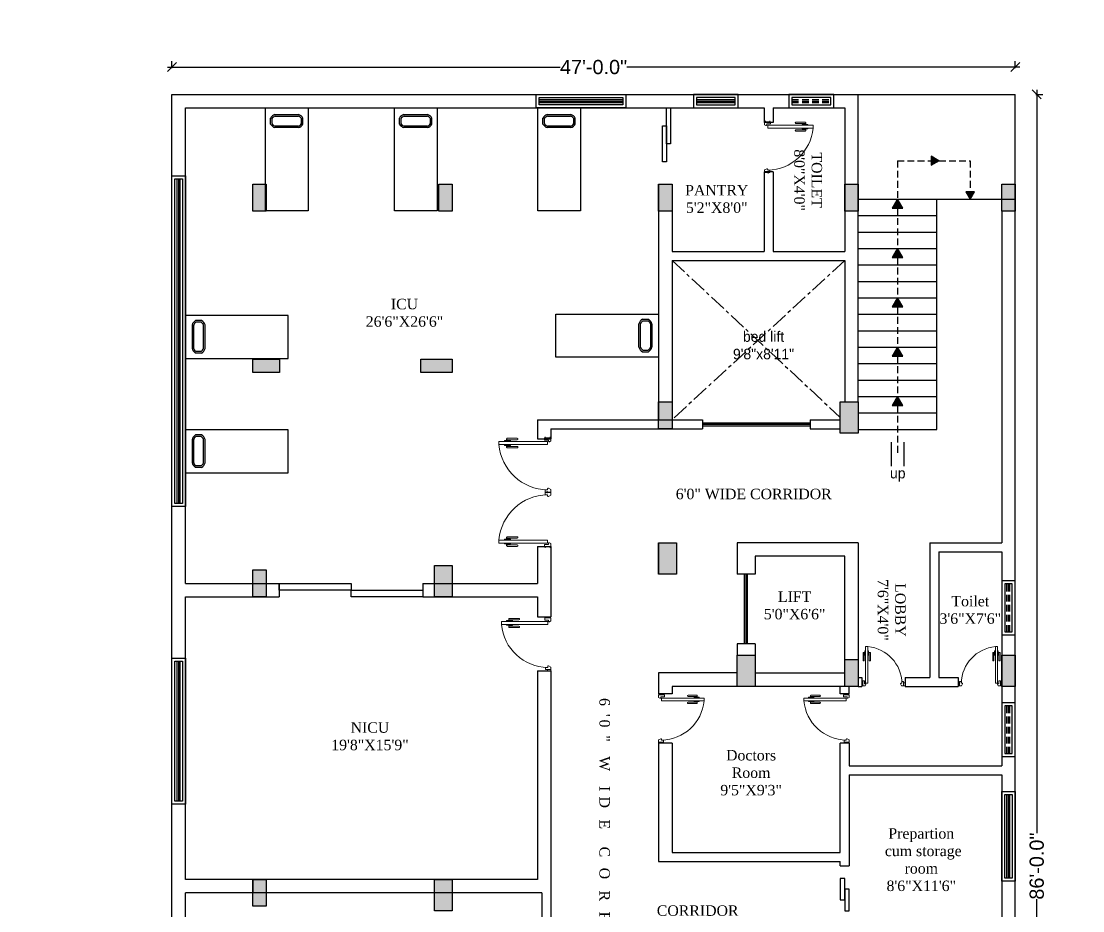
# Model space of a CAD drawing. Header units: inches. Extents: x 204954 to 440946, y -300749 to -143756.
# Drawn here: x 221372 to 222082, y -147923 to -147328 of the extents above; entities that cross this region are included whole.
import ezdxf

# ---------------------------------------------------------------- set-up
doc = ezdxf.new("R2010")
doc.units = ezdxf.units.IN
doc.header["$LTSCALE"] = 9
doc.header["$MEASUREMENT"] = 0
doc.linetypes.add('CENTER', pattern=[2, 1.25, -0.25, 0.25, -0.25])
doc.linetypes.add('DASHED', pattern=[0.75, 0.5, -0.25])
doc.layers.get('Defpoints').update_dxf_attribs({"lineweight": 0})
doc.layers.add('beam framing', color=91, linetype='Continuous')
for name, color, linetype, lineweight in [('COLUMNS', 1, 'Continuous', 30), ('PUERTAS', 40, 'Continuous', 15), ('PUERTAS MADERA', 37, 'Continuous', 13)]:
    doc.layers.add(name, color=color, linetype=linetype, lineweight=lineweight)
doc.layers.add('Hatch', color=7, linetype='Continuous', lineweight=15, true_color=0xa3a3a3)
doc.styles.add('outer', font='arial.ttf', dxfattribs={"height": 24})
doc.styles.add('SST1', font='arial.ttf', dxfattribs={"height": 9.5})
doc.dimstyles.new('DIMA-1', dxfattribs={"dimtxt": 9.5, "dimasz": 6, "dimexe": 4, "dimexo": 4, "dimgap": 0.25, "dimtad": 0, "dimdec": 1, "dimzin": 3, "dimdsep": 46, "dimlunit": 4, "dimtxsty": 'SST1', "dimblk1": 'OBLIQUE', "dimblk2": 'OBLIQUE', "dimsah": 1, "dimcen": 0, "dimdle": 3, "dimclrd": 3, "dimclre": 3, "dimclrt": 7, "dimadec": 0, "dimazin": 0, "dimtfac": 1, "dimtdec": 1, "dimtix": 1, "dimtmove": 2, "dimatfit": 3, "dimfxl": 4, "dimfxlon": 1, "dimtolj": 1, "dimtzin": 3, "dimarcsym": 0})

# ---------------------------------------------------------------- blocks, each defined once
blk = doc.blocks.new('A$C31806C9B')
at = {"layer": 'Hatch'}
blk.add_hatch(color=256, dxfattribs=at).paths.add_polyline_path([(0, -21), (0, 0), (-12, 0), (-12, -21)])
at = {"layer": 'COLUMNS'}
blk.add_lwpolyline([(-12, 0), (0, 0), (0, -21), (-12, -21)], close=True, dxfattribs=at)
blk = doc.blocks.new('A$C00142961')
at = {"layer": 'Hatch'}
blk.add_hatch(color=256, dxfattribs=at).paths.add_polyline_path([(9, 0), (0, 0), (0, -21), (9, -21)])
at = {"layer": 'COLUMNS'}
blk.add_lwpolyline([(0, 0), (9, 0), (9, -21), (0, -21)], close=True, dxfattribs=at)
blk = doc.blocks.new('A$C5E2070FF')
at = {"layer": 'Hatch'}
blk.add_hatch(color=256, dxfattribs=at).paths.add_polyline_path([(18, -9), (18, 0), (0, 0), (0, -9)])
at = {"layer": 'COLUMNS'}
blk.add_lwpolyline([(18, 0), (18, -9), (0, -9), (0, 0)], close=True, dxfattribs=at)
blk = doc.blocks.new('_Oblique')
at = {"color": 0, "linetype": 'ByBlock', "lineweight": -2}
blk.add_line((-0.5, -0.5), (0.5, 0.5), dxfattribs=at)
blk = doc.blocks.new('*D69')
at = {"layer": 'beam framing', "color": 3, "lineweight": -2, "transparency": 16777216}
for p, q in [((221472.99, -147359.73), (221472.99, -147354.98)), ((222036.99, -147359.73), (222036.99, -147354.98)), ((221469.99, -147358.98), (221732.7, -147358.98)), ((222039.99, -147358.98), (221777.28, -147358.98))]:
    blk.add_line(p, q, dxfattribs=at)
at = {"layer": 'Defpoints', "color": 0, "transparency": 16777216}
for p in [(222036.99, -147358.98), (221472.99, -147377.24), (222036.99, -147377.24)]:
    blk.add_point(p, dxfattribs=at)
at = {"layer": 'beam framing', "color": 3, "lineweight": -2, "transparency": 16777216, "xscale": 6, "yscale": 6, "zscale": 6, "rotation": 180}
blk.add_blockref('_Oblique', (221472.99, -147358.98), dxfattribs=at)
at = {"layer": 'beam framing', "color": 3, "lineweight": -2, "transparency": 16777216, "xscale": 6, "yscale": 6, "zscale": 6}
blk.add_blockref('_Oblique', (222036.99, -147358.98), dxfattribs=at)
at = {"layer": 'beam framing', "color": 7, "transparency": 16777216, "insert": (221754.99, -147358.98), "char_height": 9.5, "attachment_point": 5, "style": 'SST1'}
blk.add_mtext('\\A1;47\'-0.0"', dxfattribs=at)
blk = doc.blocks.new('*D70')
at = {"layer": 'beam framing', "color": 3, "lineweight": -2, "transparency": 16777216}
for p, q in [((222051.42, -147374.24), (222051.42, -147871.13)), ((222050.67, -147377.24), (222055.42, -147377.24)), ((222051.42, -148412.24), (222051.42, -147915.35)), ((222050.67, -148409.24), (222055.42, -148409.24))]:
    blk.add_line(p, q, dxfattribs=at)
at = {"layer": 'Defpoints', "color": 0, "transparency": 16777216}
for p in [(222036.99, -147377.24), (222036.99, -148409.24), (222051.42, -148409.24)]:
    blk.add_point(p, dxfattribs=at)
at = {"layer": 'beam framing', "color": 3, "lineweight": -2, "transparency": 16777216, "xscale": 6, "yscale": 6, "zscale": 6}
for p, rotation in [((222051.42, -147377.24), 90), ((222051.42, -148409.24), 270)]:
    blk.add_blockref('_Oblique', p, dxfattribs=dict(at, rotation=rotation))
at = {"layer": 'beam framing', "color": 7, "transparency": 16777216, "insert": (222051.42, -147893.24), "char_height": 9.5, "attachment_point": 5, "rotation": 90, "style": 'SST1'}
blk.add_mtext('\\A1;86\'-0.0"', dxfattribs=at)
blk = doc.blocks.new('dgfgf')
at = {"layer": 'PUERTAS', "color": 253}
for p, q in [((-4.11, 20.44), (-3.69, 20.44)), ((-0.94, 20.44), (-1.35, 20.44))]:
    blk.add_line(p, q, dxfattribs=at)
for points in [[(-4.11, 21.16), (-4.11, 16.12, -1), (-4.83, 16.12), (-4.83, 20.8, -0.414214), (-4.47, 21.16), (-3.69, 21.16)], [(-0.94, 21.16), (-0.94, 16.12, 1), (-0.22, 16.12), (-0.22, 20.8, 0.414214), (-0.58, 21.16), (-1.35, 21.16)]]:
    blk.add_lwpolyline(points, format="xyb", dxfattribs=at)
for points in [[(-3.24, 22.24), (-3.69, 22.24), (-3.69, 19.36), (-3.24, 19.36)], [(-1.8, 22.24), (-1.35, 22.24), (-1.35, 19.36), (-1.8, 19.36)]]:
    blk.add_lwpolyline(points, dxfattribs=at)
at = {"layer": 'PUERTAS MADERA'}
for p, q in [((-3.24, 24.85), (-1.8, 24.85)), ((-3.24, 1.63), (-3.24, 24.85)), ((-1.8, 24.85), (-1.8, 1.63)), ((-25.92, 1.8), (-26.46, 1.8)), ((-25.92, 2.7), (-24.84, 2.7)), ((-25.92, 0), (-25.92, 2.7)), ((-24.84, 2.7), (-24.84, 1.63)), ((-24.84, 1.63), (-24.39, 1.63)), ((-24.66, 0), (-24.04, 1.18)), ((-1.8, 1.63), (-3.24, 1.63)), ((-1.5, 0), (-1.88, 0.73)), ((-1.08, 1.18), (-1.53, 1.18)), ((-1.5, 0), (0, 0)), ((-1.08, 3.15), (-1.08, 1.18)), ((0, 3.15), (-1.08, 3.15)), ((0, 0), (0, 3.15)), ((0, 2.7), (0.54, 2.7)), ((0, 0.45), (0.54, 0.45)), ((-25.92, 0), (-26.46, 0)), ((-24.66, 0), (-25.92, 0))]:
    blk.add_line(p, q, dxfattribs=at)
at = {"layer": 'PUERTAS MADERA', "color": 251}
blk.add_arc((-1.08, 1.18), 23.77, 95.224, 178.9225, dxfattribs=at)
at = {"layer": 'PUERTAS MADERA'}
for centre, start, end in [((-24.39, 1.27), 345.0691, 90.0005), ((-1.53, 0.82), 90.0055, 194.9369)]:
    blk.add_arc(centre, 0.36, start, end, dxfattribs=at)

msp = doc.modelspace()

# ---------------------------------------------------------------- hatches: boundary and pattern name
at = {"layer": 'beam framing'}
h = msp.add_hatch(dxfattribs=at)
h.set_pattern_fill('ANSI31', color=1)
h.set_pattern_definition([(45, (15113.86251, -3582.10939), (-0.08838834765, 0.08838834765), [])])
h.paths.add_polyline_path([(221958.24209, -147579.24127), (221954.74471, -147585.29891), (221961.73947, -147585.29891)])
h.paths.add_polyline_path([(221958.24209, -147546.24127), (221954.74471, -147552.29891), (221961.73947, -147552.29891)])
h.paths.add_polyline_path([(221958.24209, -147513.24127), (221954.74471, -147519.29891), (221961.73947, -147519.29891)])
h.paths.add_polyline_path([(221954.74471, -147486.29891), (221961.73947, -147486.29891), (221958.24209, -147480.24127)])
h.paths.add_polyline_path([(221961.73947, -147453.29891), (221958.24209, -147447.24127), (221954.74471, -147453.29891)])
h.paths.add_polyline_path([(221980.80078, -147424.59838), (221985.98465, -147421.60547), (221980.80078, -147418.61256)])
h.paths.add_polyline_path([(222003.94521, -147442.26998), (222006.81539, -147447.24127), (222009.68556, -147442.26998)])

# ---------------------------------------------------------------- linework, layer by layer
at = {"color": 6}
for p, q in [((221559.60162, -147396.77025), (221559.60162, -147393.35921)), ((221560.60162, -147397.04444), (221560.60162, -147393.08502)), ((221645.8663, -147396.77025), (221645.8663, -147393.35921)), ((221646.8663, -147397.04444), (221646.8663, -147393.08502)), ((221741.73945, -147396.77025), (221741.73945, -147393.35921)), ((221742.73945, -147397.04444), (221742.73945, -147393.08502)), ((221486.47902, -147531.40556), (221486.47902, -147547.21064)), ((221492.79525, -147550.14538), (221488.83583, -147550.14538)), ((221492.52106, -147549.14538), (221489.11001, -147549.14538)), ((221787.6889, -147549.27213), (221791.64832, -147549.27213)), ((221787.96308, -147548.27213), (221791.37413, -147548.27213)), ((221486.48133, -147607.88092), (221486.48133, -147623.686)), ((221492.79756, -147626.62074), (221488.83814, -147626.62074)), ((221492.52338, -147625.62074), (221489.11233, -147625.62074))]:
    msp.add_line(p, q, dxfattribs=at)
at = {"color": 2}
for points in [[(221535.47083, -147455.04143), (221535.47083, -147386.24127), (221564.17066, -147386.24127), (221564.17066, -147455.04143)], [(221621.73551, -147455.04143), (221621.73551, -147386.24127), (221650.43534, -147386.24127), (221650.43534, -147455.04143)], [(221717.60866, -147455.04143), (221717.60866, -147386.24127), (221746.30849, -147386.24127), (221746.30849, -147455.04143)], [(221550.79224, -147525.01459), (221481.99208, -147525.01459), (221481.99208, -147553.71441), (221550.79224, -147553.71441)], [(221729.69191, -147524.14134), (221798.49207, -147524.14134), (221798.49207, -147552.84117), (221729.69191, -147552.84117)], [(221550.79455, -147601.48995), (221481.99439, -147601.48995), (221481.99439, -147630.18978), (221550.79455, -147630.18978)]]:
    msp.add_lwpolyline(points, close=True, dxfattribs=at)
at = {"color": 6}
for points in [[(221541.8618, -147390.72821), (221557.66688, -147390.72821)], [(221628.12649, -147390.72821), (221643.93156, -147390.72821)], [(221723.99963, -147390.72821), (221739.80471, -147390.72821)], [(221538.92706, -147397.04444), (221538.92706, -147393.08502)], [(221539.92706, -147396.77025), (221539.92706, -147393.35921)], [(221542.01541, -147391.72821), (221557.51327, -147391.72821)], [(221625.19175, -147397.04444), (221625.19175, -147393.08502)], [(221626.19175, -147396.77025), (221626.19175, -147393.35921)], [(221628.2801, -147391.72821), (221643.77795, -147391.72821)], [(221721.06489, -147397.04444), (221721.06489, -147393.08502)], [(221722.06489, -147396.77025), (221722.06489, -147393.35921)], [(221724.15324, -147391.72821), (221739.6511, -147391.72821)], [(221557.66688, -147399.40125), (221541.8618, -147399.40125)], [(221557.51327, -147398.40125), (221542.01541, -147398.40125)], [(221643.93156, -147399.40125), (221628.12649, -147399.40125)], [(221643.77795, -147398.40125), (221628.2801, -147398.40125)], [(221739.80471, -147399.40125), (221723.99963, -147399.40125)], [(221739.6511, -147398.40125), (221724.15324, -147398.40125)], [(221487.47902, -147531.55917), (221487.47902, -147547.05703)], [(221492.79525, -147528.47082), (221488.83583, -147528.47082)], [(221492.52106, -147529.47082), (221489.11001, -147529.47082)], [(221494.15206, -147547.05703), (221494.15206, -147531.55917)], [(221495.15206, -147547.21064), (221495.15206, -147531.40556)], [(221785.33209, -147546.33739), (221785.33209, -147530.53232)], [(221786.33209, -147546.18378), (221786.33209, -147530.68593)], [(221787.6889, -147527.59758), (221791.64832, -147527.59758)], [(221787.96308, -147528.59758), (221791.37413, -147528.59758)], [(221793.00513, -147530.68593), (221793.00513, -147546.18378)], [(221794.00513, -147530.53232), (221794.00513, -147546.33739)], [(221487.48133, -147608.03453), (221487.48133, -147623.53239)], [(221492.79756, -147604.94618), (221488.83814, -147604.94618)], [(221492.52338, -147605.94618), (221489.11233, -147605.94618)], [(221494.15437, -147623.53239), (221494.15437, -147608.03453)], [(221495.15437, -147623.686), (221495.15437, -147607.88092)]]:
    msp.add_lwpolyline(points, dxfattribs=at)
for centre, radius, start, end in [((221543.2769, -147395.49591), 4.97327, 106.53136897, 151.00271529), ((221556.25178, -147395.49591), 4.97327, 28.99728471, 73.46863103), ((221629.54158, -147395.49591), 4.97327, 106.53136897, 151.00271529), ((221642.51647, -147395.49591), 4.97327, 28.99728471, 73.46863103), ((221725.41473, -147395.49591), 4.97327, 106.53136897, 151.00271529), ((221738.38961, -147395.49591), 4.97327, 28.99728471, 73.46863103), ((221543.2769, -147394.63355), 4.97327, 208.99728471, 253.46863103), ((221543.2769, -147395.49591), 3.97327, 108.51138115, 147.46814053), ((221543.2769, -147394.63355), 3.97327, 212.53185947, 251.48861885), ((221556.25178, -147395.49591), 3.97327, 32.53185975, 71.48861885), ((221556.25178, -147394.63355), 3.97327, 288.51138115, 327.46814025), ((221556.25178, -147394.63355), 4.97327, 286.53136897, 331.00271529), ((221629.54158, -147394.63355), 4.97327, 208.99728471, 253.46863103), ((221629.54158, -147395.49591), 3.97327, 108.51138115, 147.46814053), ((221629.54158, -147394.63355), 3.97327, 212.53185947, 251.48861885), ((221642.51647, -147395.49591), 3.97327, 32.53185975, 71.48861885), ((221642.51647, -147394.63355), 3.97327, 288.51138115, 327.46814025), ((221642.51647, -147394.63355), 4.97327, 286.53136897, 331.00271529), ((221725.41473, -147394.63355), 4.97327, 208.99728471, 253.46863103), ((221725.41473, -147395.49591), 3.97327, 108.51138115, 147.46814053), ((221725.41473, -147394.63355), 3.97327, 212.53185947, 251.48861885), ((221738.38961, -147395.49591), 3.97327, 32.53185975, 71.48861885), ((221738.38961, -147394.63355), 3.97327, 288.51138115, 327.46814025), ((221738.38961, -147394.63355), 4.97327, 286.53136897, 331.00271529), ((221491.24671, -147532.82066), 4.97327, 118.99728471, 163.46863103), ((221491.24671, -147532.82066), 3.97327, 122.53185947, 161.48861885), ((221490.38436, -147532.82066), 3.97327, 18.51138115, 57.46814053), ((221490.38436, -147532.82066), 4.97327, 16.53136897, 61.00271529), ((221790.09979, -147531.94741), 4.97327, 118.99728471, 163.46863104), ((221790.09979, -147531.94741), 3.97327, 122.53185947, 161.48861885), ((221789.23743, -147531.94741), 3.97327, 18.51138115, 57.46814053), ((221789.23743, -147531.94741), 4.97327, 16.53136896, 61.00271529), ((221491.24671, -147545.79554), 3.97327, 198.51138115, 237.46814025), ((221490.38436, -147545.79554), 3.97327, 302.53185975, 341.48861885), ((221790.09979, -147544.9223), 4.97327, 196.53136896, 241.00271529), ((221790.09979, -147544.9223), 3.97327, 198.51138115, 237.46814025), ((221789.23743, -147544.9223), 3.97327, 302.53185975, 341.48861885), ((221789.23743, -147544.9223), 4.97327, 298.99728471, 343.46863104), ((221491.24671, -147545.79554), 4.97327, 196.53136897, 241.00271529), ((221490.38436, -147545.79554), 4.97327, 298.99728471, 343.46863103), ((221491.24903, -147609.29602), 4.97327, 118.99728471, 163.46863103), ((221491.24903, -147609.29602), 3.97327, 122.53185947, 161.48861885), ((221490.38668, -147609.29602), 3.97327, 18.51138115, 57.46814053), ((221490.38668, -147609.29602), 4.97327, 16.53136897, 61.00271529), ((221491.24903, -147622.2709), 4.97327, 196.53136897, 241.00271529), ((221491.24903, -147622.2709), 3.97327, 198.51138115, 237.46814025), ((221490.38668, -147622.2709), 3.97327, 302.53185975, 341.48861885), ((221490.38668, -147622.2709), 4.97327, 298.99728471, 343.46863103)]:
    msp.add_arc(centre, radius, start, end, dxfattribs=at)
at = {"layer": 'beam framing', "color": 1}
for p, q in [((221472.99208, -147377.24127), (222036.99205, -147377.24127)), ((221472.99208, -147554.24126), (221472.99208, -147377.24127)), ((221931.99213, -147582.74134), (221931.9921, -147377.24127)), ((222036.99205, -148409.24127), (222036.99205, -147377.24127)), ((221481.99208, -147386.24127), (221868.99209, -147386.24127)), ((221481.99208, -147704.24127), (221481.99208, -147386.24127)), ((221868.99209, -147386.24127), (221868.99209, -147396.01663)), ((221874.99209, -147386.24127), (221922.99209, -147386.24127)), ((221874.99209, -147386.24127), (221874.99209, -147396.01663)), ((221922.99209, -147386.24127), (221922.99209, -147482.24126)), ((221874.99209, -147396.01663), (221868.99209, -147396.01663)), ((221868.99209, -147429.01663), (221868.99209, -147482.24126)), ((221874.99209, -147429.01663), (221868.99209, -147429.01663)), ((221874.99209, -147429.01663), (221874.99209, -147482.24126)), ((221798.49209, -147437.24126), (221798.49209, -147482.24126)), ((221807.49207, -147437.24126), (221807.49207, -147482.24126)), ((221984.49208, -147601.24127), (221984.49208, -147447.24127)), ((222027.99205, -147455.24126), (222027.99205, -147677.10488)), ((221798.49207, -147482.24126), (221798.49207, -147594.74126)), ((221807.49207, -147482.24126), (221868.99209, -147482.24126)), ((221874.99209, -147482.24126), (221922.99209, -147482.24126)), ((221807.49207, -147488.24126), (221922.99209, -147488.24126)), ((221807.49207, -147488.24126), (221807.49207, -147594.74126)), ((221922.99209, -147488.24126), (221922.99209, -147582.74134)), ((221472.99208, -148409.24127), (221472.99208, -147554.24126)), ((221717.49205, -147594.74126), (221717.49205, -147607.5137)), ((221717.49205, -147594.74126), (221827.7421, -147594.74126)), ((221827.7421, -147594.74126), (221827.7421, -147600.74126)), ((221899.7421, -147594.74126), (221919.99213, -147594.74126)), ((221899.7421, -147594.74126), (221899.7421, -147600.74126)), ((221726.49205, -147600.74126), (221726.49205, -147607.51369)), ((221726.49205, -147600.74126), (221827.7421, -147600.74126)), ((221899.7421, -147600.74126), (221919.99213, -147600.74126)), ((221717.49205, -147607.5137), (221726.49205, -147607.51369)), ((221717.49206, -147679.5137), (221726.49206, -147679.51369)), ((221717.49206, -147679.5137), (221717.49207, -147704.24135)), ((221726.49206, -147679.51369), (221726.49207, -147726.59808)), ((221798.49209, -147677.10482), (221798.49209, -147698.10482)), ((221850.99208, -147677.10484), (221850.99207, -147698.10482)), ((221931.99209, -147677.10486), (221850.99208, -147677.10484)), ((221931.99209, -147677.10486), (221931.99209, -147773.10485)), ((221979.99205, -147677.10487), (221979.99205, -147767.10486)), ((221979.99205, -147677.10487), (222027.99205, -147677.10488)), ((221862.99208, -147686.10484), (221862.99207, -147698.10482)), ((221922.99209, -147686.10486), (221862.99208, -147686.10484)), ((221922.99205, -147755.10485), (221922.99209, -147686.10486)), ((221985.99205, -147683.10487), (221985.99205, -147767.10486)), ((221985.99205, -147683.10487), (222027.99205, -147683.10488)), ((222027.99205, -147683.10488), (222027.99205, -147826.10589)), ((221862.99207, -147698.10482), (221850.99207, -147698.10482)), ((221481.99208, -147704.24127), (221544.74867, -147704.24129)), ((221544.74867, -147704.24129), (221544.74867, -147713.2413)), ((221640.74867, -147704.24133), (221640.74867, -147713.24133)), ((221640.74867, -147704.24133), (221717.49207, -147704.24135)), ((221481.99208, -147713.24127), (221544.74867, -147713.24129)), ((221481.99208, -147902.1048), (221481.99208, -147713.24127)), ((221640.74867, -147713.24132), (221717.49207, -147713.24135)), ((221717.49207, -147713.24135), (221717.49207, -147726.59808)), ((221717.49207, -147726.59808), (221726.49207, -147726.59808)), ((221850.99207, -147744.50941), (221850.99207, -147752.10484)), ((221862.99205, -147744.50941), (221850.99207, -147744.50941)), ((221862.99205, -147744.50941), (221862.99205, -147752.10484)), ((221717.49207, -147762.59808), (221717.49209, -147902.1048)), ((221717.49207, -147762.59808), (221726.49207, -147762.59808)), ((221726.49207, -147762.59808), (221726.49209, -147902.1048)), ((221798.49209, -147764.10486), (221798.49209, -147778.00006)), ((221850.99207, -147764.10486), (221798.49209, -147764.10486)), ((221798.49209, -147764.10486), (221798.49209, -147778.00006)), ((221862.99205, -147764.10486), (221922.99205, -147764.10486)), ((221931.9921, -147767.10485), (221934.46166, -147767.10485)), ((221934.46166, -147767.10485), (221934.46166, -147773.10485)), ((221963.46166, -147767.10485), (221963.46166, -147773.10485)), ((221963.46166, -147767.10486), (221979.99205, -147767.10486)), ((221985.99205, -147767.10486), (221998.7207, -147767.10486)), ((221998.7207, -147767.10486), (221998.7207, -147773.10485)), ((221807.49209, -147773.10483), (221807.49209, -147778.00006)), ((221931.99209, -147773.10485), (221807.49209, -147773.10483)), ((221807.49209, -147773.10483), (221807.49209, -147778.00006)), ((221919.99209, -147778.00006), (221919.99209, -147773.10486)), ((221925.99209, -147778.00006), (221925.99209, -147773.10486)), ((221931.99209, -147773.10485), (221934.46166, -147773.10485)), ((221963.46166, -147773.10485), (221998.7207, -147773.10485)), ((222027.99205, -147773.10485), (222027.99209, -147773.10485)), ((221807.49209, -147778.00006), (221798.49209, -147778.00006)), ((221925.99209, -147778.00006), (221919.99209, -147778.00006)), ((221798.49209, -147811.00006), (221798.49208, -147890.10486)), ((221807.49209, -147811.00006), (221798.49209, -147811.00006)), ((221807.49209, -147811.00006), (221807.49208, -147884.10486)), ((221919.99209, -147884.10486), (221919.99209, -147811.00006)), ((221925.99209, -147811.00006), (221919.99209, -147811.00006)), ((221925.99209, -147811.00006), (221925.99209, -147826.10589)), ((221925.99209, -147826.10589), (222027.99205, -147826.10589)), ((221925.99209, -147832.10589), (222027.99205, -147832.10589)), ((221925.99209, -147832.10589), (221925.99209, -147893.10486)), ((222027.99205, -147832.10589), (222027.99205, -147971.24126)), ((221807.49208, -147884.10486), (221919.99209, -147884.10486)), ((221798.49208, -147890.10486), (221919.99209, -147890.10486)), ((221919.99209, -147893.10486), (221919.99209, -147890.10486)), ((221919.99209, -147893.10486), (221925.99209, -147893.10486)), ((221717.49209, -147902.1048), (221481.99208, -147902.1048)), ((221726.49209, -147902.1048), (221726.49209, -147902.1048)), ((221726.49209, -147902.1048), (221726.49209, -148103.24126)), ((221720.49209, -147911.1048), (221481.99208, -147911.1048)), ((221481.99208, -148097.24126), (221481.99208, -147911.1048)), ((221720.49209, -147911.1048), (221720.49209, -148097.24126))]:
    msp.add_line(p, q, dxfattribs=at)
at = {"layer": 'beam framing', "color": 4}
for p, q in [((221718.52604, -147380.74127), (221774.52604, -147380.74127)), ((221718.52604, -147381.74127), (221774.52604, -147381.74127)), ((221718.52604, -147382.74127), (221774.52604, -147382.74127)), ((221823.76468, -147380.74127), (221849.76468, -147380.74127)), ((221823.76468, -147381.74127), (221849.76468, -147381.74127)), ((221823.76468, -147382.74127), (221849.76468, -147382.74127)), ((221476.49208, -147650.82347), (221476.49208, -147433.5959)), ((221477.49208, -147650.82347), (221477.49208, -147433.5959)), ((221478.49208, -147650.82347), (221478.49208, -147433.5959)), ((221827.7421, -147596.74126), (221899.7421, -147596.74126)), ((221827.7421, -147597.74126), (221899.7421, -147597.74126)), ((221827.7421, -147598.74126), (221899.7421, -147598.74126)), ((221855.99206, -147744.50941), (221855.99207, -147698.10482)), ((221856.99206, -147744.50941), (221856.99207, -147698.10482)), ((221857.99206, -147744.50941), (221857.99207, -147698.10482)), ((221476.49208, -147849.92614), (221476.49208, -147756.30313)), ((221477.49208, -147849.92614), (221477.49208, -147756.30313)), ((221478.49208, -147849.92614), (221478.49208, -147756.30313)), ((222031.49205, -147901.32499), (222031.49205, -147845.32499)), ((222032.49205, -147901.32499), (222032.49205, -147845.32499)), ((222033.49205, -147901.32499), (222033.49205, -147845.32499))]:
    msp.add_line(p, q, dxfattribs=at)
at = {"layer": 'beam framing', "color": 6, "linetype": 'DASHED'}
for p, q in [((221887.641, -147380.74127), (221913.641, -147380.74127)), ((221887.641, -147381.74127), (221913.641, -147381.74127)), ((221887.641, -147382.74127), (221913.641, -147382.74127)), ((222031.49205, -147736.53899), (222031.49205, -147704.53899)), ((222032.49205, -147736.53899), (222032.49205, -147704.53899)), ((222033.49205, -147736.53899), (222033.49205, -147704.53899)), ((222031.49205, -147818.05123), (222031.49205, -147786.05123)), ((222032.49205, -147818.05123), (222032.49205, -147786.05123)), ((222033.49205, -147818.05123), (222033.49205, -147786.05123))]:
    msp.add_line(p, q, dxfattribs=at)
at = {"layer": 'beam framing', "color": 2, "linetype": 'DASHED'}
for p, q in [((221958.24209, -147421.60547), (221958.24209, -147447.24127)), ((221958.24209, -147421.60547), (221980.80078, -147421.60547)), ((221985.98465, -147421.60547), (222006.81539, -147421.60547)), ((222006.81539, -147421.60547), (222006.81539, -147442.26998)), ((221958.24209, -147453.29891), (221958.24209, -147480.24127)), ((221958.24209, -147486.29891), (221958.24209, -147513.24127)), ((221958.24209, -147519.29891), (221958.24209, -147546.24127)), ((221958.24209, -147552.29891), (221958.24209, -147579.24127)), ((221958.24209, -147585.29891), (221958.24209, -147618.59246))]:
    msp.add_line(p, q, dxfattribs=at)
at = {"layer": 'beam framing', "color": 8, "linetype": 'DASHED', "lineweight": 25, "ltscale": 18}
msp.add_line((221931.99202, -147437.24124), (221931.99209, -147437.24137), dxfattribs=at)
at = {"layer": 'beam framing', "ltscale": 18}
for p, q in [((221931.9921, -147447.24127), (222036.99205, -147447.24127)), ((221931.9921, -147458.24127), (221984.49208, -147458.24127)), ((221931.9921, -147469.24127), (221984.49208, -147469.24127)), ((221931.9921, -147480.24127), (221984.49208, -147480.24127)), ((221931.9921, -147491.24127), (221984.49208, -147491.24127)), ((221931.9921, -147502.24127), (221984.49208, -147502.24127)), ((221931.9921, -147513.24127), (221984.49208, -147513.24127)), ((221931.9921, -147524.24127), (221984.49208, -147524.24127)), ((221931.9921, -147535.24127), (221984.49208, -147535.24127)), ((221931.9921, -147546.24127), (221984.49208, -147546.24127)), ((221931.9921, -147557.24127), (221984.49208, -147557.24127)), ((221931.9921, -147568.24127), (221984.49208, -147568.24127)), ((221931.9921, -147579.24127), (221984.49208, -147579.24127)), ((221931.9921, -147590.24127), (221984.49208, -147590.24127)), ((221931.9921, -147601.24127), (221984.49208, -147601.24127))]:
    msp.add_line(p, q, dxfattribs=at)
at = {"layer": 'beam framing', "color": 1, "linetype": 'CENTER'}
for p, q in [((221807.49207, -147488.24126), (221919.99213, -147593.24134)), ((221922.99209, -147488.24126), (221807.49207, -147594.74126))]:
    msp.add_line(p, q, dxfattribs=at)
at = {"layer": 'beam framing', "color": 6}
for p, q in [((221954.01193, -147609.77621), (221954.01193, -147625.79973)), ((221962.47225, -147609.77621), (221962.47225, -147625.79973))]:
    msp.add_line(p, q, dxfattribs=at)
at = {"layer": 'beam framing', "color": 71, "linetype": 'DASHED', "lineweight": 25, "ltscale": 18}
msp.add_line((221526.99209, -147902.10484), (221526.99209, -147911.1048), dxfattribs=at)
at = {"layer": 'beam framing', "color": 5}
for points in [[(221716.52604, -147377.24127), (221776.52604, -147377.24127), (221776.52604, -147386.24127), (221716.52604, -147386.24127)], [(221716.52604, -147377.24127), (221776.52604, -147377.24127), (221776.52604, -147386.24127), (221716.52604, -147386.24127)], [(221718.52604, -147379.24127), (221774.52604, -147379.24127), (221774.52604, -147384.24127), (221718.52604, -147384.24127)], [(221821.76468, -147386.24127), (221851.76468, -147386.24127), (221851.76468, -147377.24127), (221821.76468, -147377.24127)], [(221823.76468, -147384.24127), (221849.76468, -147384.24127), (221849.76468, -147379.24127), (221823.76468, -147379.24127)], [(221885.641, -147386.24127), (221915.641, -147386.24127), (221915.641, -147377.24127), (221885.641, -147377.24127)], [(221887.641, -147384.24127), (221913.641, -147384.24127), (221913.641, -147379.24127), (221887.641, -147379.24127)], [(221472.99208, -147652.82347), (221472.99208, -147431.5959), (221481.99208, -147431.5959), (221481.99208, -147652.82347)], [(221472.99208, -147652.82347), (221472.99208, -147431.5959), (221481.99208, -147431.5959), (221481.99208, -147652.82347)], [(221474.99208, -147650.82347), (221474.99208, -147433.5959), (221479.99208, -147433.5959), (221479.99208, -147650.82347)], [(222027.99205, -147738.53899), (222036.99205, -147738.53899), (222036.99205, -147702.53899), (222027.99205, -147702.53899)], [(222029.99205, -147736.53899), (222034.99205, -147736.53899), (222034.99205, -147704.53899), (222029.99205, -147704.53899)], [(221472.99208, -147851.92614), (221472.99208, -147754.30313), (221481.99208, -147754.30313), (221481.99208, -147851.92614)], [(221472.99208, -147851.92614), (221472.99208, -147754.30313), (221481.99208, -147754.30313), (221481.99208, -147851.92614)], [(221474.99208, -147849.92614), (221474.99208, -147756.30313), (221479.99208, -147756.30313), (221479.99208, -147849.92614)], [(222027.99205, -147820.05123), (222036.99205, -147820.05123), (222036.99205, -147784.05123), (222027.99205, -147784.05123)], [(222029.99205, -147818.05123), (222034.99205, -147818.05123), (222034.99205, -147786.05123), (222029.99205, -147786.05123)], [(222027.99205, -147903.32499), (222027.99205, -147843.32499), (222036.99205, -147843.32499), (222036.99205, -147903.32499)], [(222027.99205, -147903.32499), (222027.99205, -147843.32499), (222036.99205, -147843.32499), (222036.99205, -147903.32499)], [(222029.99205, -147901.32499), (222029.99205, -147845.32499), (222034.99205, -147845.32499), (222034.99205, -147901.32499)]]:
    msp.add_lwpolyline(points, close=True, dxfattribs=at)
at = {"layer": 'beam framing', "color": 4}
for points in [[(221803.76379, -147386.24127), (221806.45732, -147386.24127), (221806.45732, -147410.30888), (221803.76379, -147410.30888)], [(221801.07027, -147398.27507), (221803.76379, -147398.27507), (221803.76379, -147422.34268), (221801.07027, -147422.34268)], [(221544.74867, -147704.24129), (221592.74867, -147704.24129), (221592.74867, -147708.74131), (221544.74867, -147708.74131)], [(221592.74867, -147708.74129), (221640.74867, -147708.74129), (221640.74867, -147713.24133), (221592.74867, -147713.24133)], [(221920.01861, -147915.89702), (221922.99209, -147915.89702), (221922.99209, -147901.48135), (221920.01861, -147901.48135)], [(221922.99209, -147923.10486), (221925.96558, -147923.10486), (221925.96558, -147908.68918), (221922.99209, -147908.68918)]]:
    msp.add_lwpolyline(points, close=True, dxfattribs=at)
at = {"layer": 'beam framing', "color": 1}
for points in [[(221985.98465, -147421.60547), (221980.80078, -147418.61256), (221980.80078, -147424.59838)], [(221958.24209, -147447.24127), (221954.74471, -147453.29891), (221961.73947, -147453.29891)], [(222006.81539, -147447.24127), (222009.68556, -147442.26998), (222003.94521, -147442.26998)], [(221958.24209, -147480.24127), (221954.74471, -147486.29891), (221961.73947, -147486.29891)], [(221958.24209, -147513.24127), (221954.74471, -147519.29891), (221961.73947, -147519.29891)], [(221958.24209, -147546.24127), (221954.74471, -147552.29891), (221961.73947, -147552.29891)], [(221958.24209, -147579.24127), (221954.74471, -147585.29891), (221961.73947, -147585.29891)]]:
    msp.add_lwpolyline(points, close=True, dxfattribs=at)
msp.add_circle((221267.41484, -148374.87), 4304.54104, dxfattribs=at)

# ---------------------------------------------------------------- block references
for p, xscale, yscale, zscale, rotation in [((221869.30978, -147395.50604), -1.306164182633685, 1.306164182633685, 1.306164182633685, 270), ((221726.49397, -147606.84798), 1.402109245296, 1.402109245296, 1.402109245296, 90.00000000000001), ((221726.49397, -147679.72876), -1.402109245296, 1.402109245296, 1.402109245296, 90), ((221726.48667, -147727.32311), 1.333147474280458, 1.333147474280458, 1.333147474280458, 90), ((221798.49703, -147778.66467), -1.222051851192565, 1.222051851192565, 1.222051851192565, 270), ((221925.98715, -147778.66467), 1.222051851192565, 1.222051851192565, 1.222051851192565, 90.00000000000001)]:
    msp.add_blockref('dgfgf', p, dxfattribs=dict(xscale=xscale, yscale=yscale, zscale=zscale, rotation=rotation))
at = {"yscale": 1.053335341182317, "zscale": 1.053335341182317}
for p, xscale in [((221935.03046, -147772.66306), -1.053335341182317), ((222027.11601, -147772.66306), 1.053335341182317)]:
    msp.add_blockref('dgfgf', p, dxfattribs=dict(at, xscale=xscale))
at = {"layer": 'beam framing'}
for name, p, rotation in [('A$C5E2070FF', (221535.99209, -147437.24126), 270), ('A$C5E2070FF', (221660.49209, -147437.24126), 270), ('A$C5E2070FF', (221807.49209, -147437.24126), 270), ('A$C5E2070FF', (221931.99209, -147437.24126), 270), ('A$C5E2070FF', (222036.99207, -147437.24126), 270), ('A$C00142961', (221660.49209, -147554.24126), 270), ('A$C5E2070FF', (221807.49207, -147582.74126), 270), ('A$C5E2070FF', (221535.99209, -147695.24126), 270), ('A$C00142961', (222036.99209, -147773.10485), 180), ('A$C5E2070FF', (221931.99209, -147755.10485), 270), ('A$C5E2070FF', (221535.99211, -147902.10483), 270)]:
    msp.add_blockref(name, p, dxfattribs=dict(at, rotation=rotation))
for name, p in [('A$C5E2070FF', (221526.99209, -147554.24126)), ('A$C31806C9B', (221931.99213, -147582.74134)), ('A$C31806C9B', (221810.49209, -147677.10482)), ('A$C31806C9B', (221660.49204, -147692.24136)), ('A$C31806C9B', (221862.99207, -147752.10483)), ('A$C31806C9B', (221660.49211, -147902.10477))]:
    msp.add_blockref(name, p, dxfattribs=at)

# ---------------------------------------------------------------- texts
at = {"color": 7, "lineweight": 30, "ltscale": 16, "char_height": 7, "attachment_point": 5, "rotation": 270, "style": 'outer'}
for s, insert in [('\\A1;{\\fTimes New Roman|b0|i0|c0|p18;\\C256;TOILET\\P8\'0"X4\'0"}', (221898.45362, -147434.53021)), ('\\A1;{\\fTimes New Roman|b0|i0|c0|p18;\\C256;LOBBY\\P7\'6"X4\'0"}', (221954.32602, -147721.94799)), ('\\A1;{\\fTimes New Roman|b0|i0|c0|p18;\\T2;\\C256;6\'0" WIDE CORRIDOR}', (221762.3259, -147885.16846))]:
    msp.add_mtext(s, dxfattribs=dict(at, insert=insert))
at = {"color": 7, "lineweight": 30, "ltscale": 16, "char_height": 7, "attachment_point": 5, "style": 'outer'}
for s, insert in [('\\A1;{\\fTimes New Roman|b0|i0|c0|p18;\\C256;PANTRY\\P5\'2"X8\'0"}', (221837.35958, -147447.17053)), ('\\A1;{\\fTimes New Roman|b0|i0|c0|p18;\\C256;ICU\\P26\'6"X26\'6"  }', (221628.52264, -147523.30247)), ('\\A1;{\\fBankGothic Lt BT|b0|i0|c0|p34;\\C256;bed lift\\P9\'8"x8\'11"}', (221868.66213, -147545.05071)), ('\\A1;{\\fBankGothic Lt BT|b0|i0|c0|p34;\\C256;up}', (221958.42001, -147631.54382)), ('\\A1;{\\fTimes New Roman|b0|i0|c0|p18;\\C256;6\'0" WIDE CORRIDOR}', (221862.11285, -147644.48356)), ('\\A1;{\\fTimes New Roman|b0|i0|c0|p18;\\C256;LIFT\\P5\'0"X6\'6"}', (221889.46071, -147718.94735)), ('\\A1;{\\fTimes New Roman|b0|i0|c0|p18;\\C256;Toilet \\P3\'6"X7\'6" }', (222006.94693, -147721.94799)), ('\\A1;{\\fTimes New Roman|b0|i0|c0|p18;\\C256;NICU\\P19\'8"X15\'9"  }', (221605.42061, -147806.45152)), ('\\A1;{\\fTimes New Roman|b0|i0|c0|p18;\\C256;Doctors \\PRoom\\P9\'5"X9\'3" }', (221860.34068, -147830.81593)), ('\\A1;{\\fTimes New Roman|b0|i0|c0|p18;\\C256;Prepartion\\P cum storage \\Proom \\P8\'6"X11\'6"}', (221974.16698, -147888.96997)), ('\\A1;{\\fTimes New Roman|b0|i0|c0|p18;\\C256;CORRIDOR\\P16\'2"X6\'9"}', (221824.60905, -147928.87443))]:
    msp.add_mtext(s, dxfattribs=dict(at, insert=insert))

# ---------------------------------------------------------------- dimensions: what is measured, and where the dimension line sits
at = {"layer": 'beam framing', "color": 1}
dim = msp.add_linear_dim(base=(222036.99205, -147358.98291), p1=(221472.99208, -147377.24127), p2=(222036.99205, -147377.24127), dimstyle='DIMA-1', override={"dimlunit": 3, "dimfxl": 0.75, "dimarcsym": 1}, dxfattribs=at)
dim.commit()
dim.dimension.update_dxf_attribs({"geometry": '*D69', "text_midpoint": (221754.99207, -147358.98291)})
dim = msp.add_linear_dim(base=(222051.41686, -148409.24127), p1=(222036.99205, -147377.24127), p2=(222036.99205, -148409.24127), angle=90, dimstyle='DIMA-1', override={"dimlunit": 3, "dimfxl": 0.75, "dimarcsym": 1}, dxfattribs=at)
dim.commit()
dim.dimension.update_dxf_attribs({"geometry": '*D70', "text_midpoint": (222051.41686, -147893.24127)})

doc.saveas('drawing.dxf')
